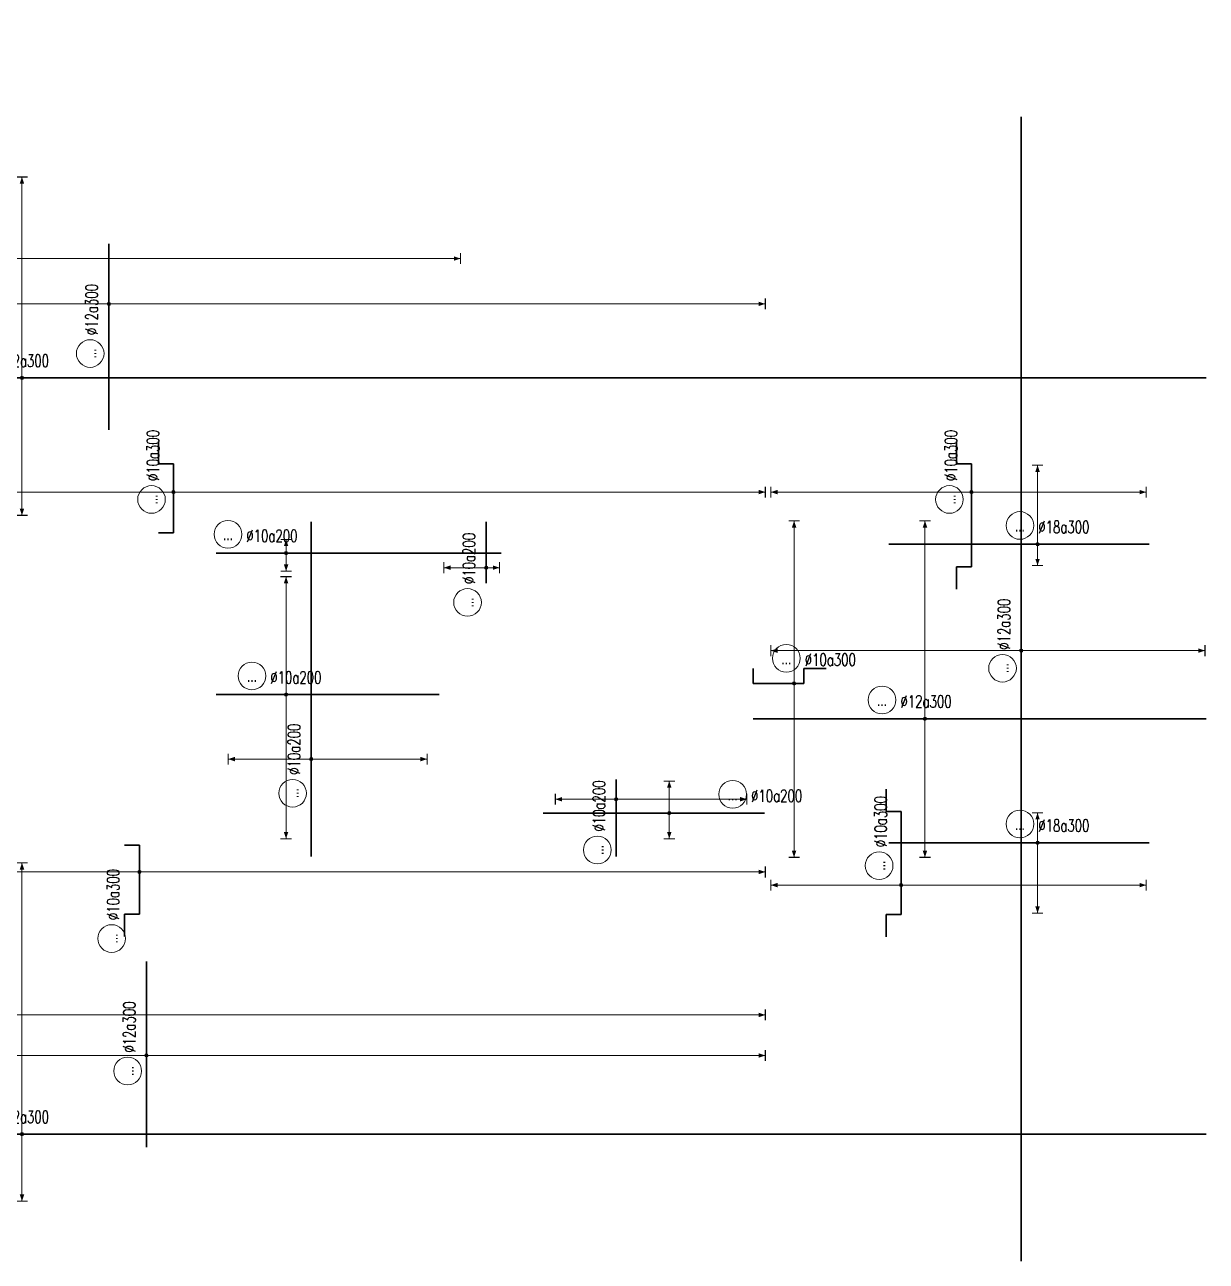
# Model space of a CAD drawing. Header units: millimetres. Extents: x 127300 to 589785, y -24728 to 44820.
# Drawn here: x 160348 to 192140, y 8310 to 41571 of the extents above; entities that cross this region are included whole.
import ezdxf
from ezdxf.enums import TextEntityAlignment as Align

# ---------------------------------------------------------------- set-up
doc = ezdxf.new("R2010")
doc.units = ezdxf.units.MM
doc.layers.get('0').update_dxf_attribs({"lineweight": 20})
for name, color, linetype, lineweight in [('NDC_S_DIM', 1, 'Continuous', 15), ('NDC_S_REBAR', 4, 'Continuous', 35), ('NDC_S_VN TEXT', 7, 'Continuous', 20)]:
    doc.layers.add(name, color=color, linetype=linetype, lineweight=lineweight)
doc.styles.add('ARIAL', font='arial.ttf', dxfattribs={"width": 0.7})
doc.styles.add('NDC_ROMANS', font='romans.shx', dxfattribs={"width": 0.7})

# ---------------------------------------------------------------- blocks, each defined once
blk = doc.blocks.new('*U23')
h = blk.add_hatch(color=6)
edge = h.paths.add_edge_path()
edge.add_arc((0.5, 0), 0.3, 0, 360)
at = {"layer": 'NDC_S_DIM', "color": 6}
for q in [(0.5, 21.16), (0.5, -25.84)]:
    blk.add_line((0.5, 0), q, dxfattribs=at)
for points in [[(-0.5, 21.16, 0.2, 0.2, 0), (1.5, 21.16, 0, 0, 0)], [(-0.5, -25.84, 0.2, 0.2, 0), (1.5, -25.84, 0, 0, 0)]]:
    blk.add_lwpolyline(points, format="xyseb", dxfattribs=at)
at = {"layer": 'NDC_S_DIM'}
blk.add_circle((-5.62, 3.36), 2.48, dxfattribs=at)
at = {"layer": 'NDC_S_DIM', "color": 6}
blk.add_circle((0.5, 0), 0.3, dxfattribs=at)
for points in [[(0.1, 19.96), (0.5, 21.16), (0.9, 19.96)], [(0.1, -24.64), (0.5, -25.84), (0.9, -24.64)]]:
    blk.add_solid(points, dxfattribs=at)
at = {"layer": 'NDC_S_REBAR'}
for p, q in [((0, 0), (-12.04, 0)), ((-12.04, 0), (-12.04, 0)), ((0, 0), (27.96, 0)), ((27.96, 0), (27.96, 0)), ((27.96, 0), (27.96, 0)), ((-12.04, 0), (-12.04, 0))]:
    blk.add_line(p, q, dxfattribs=at)
at = {"layer": 'NDC_S_VN TEXT', "style": 'ARIAL', "width": 0.7}
blk.add_attdef('KHT', text='', height=2.2, dxfattribs=at).set_placement((-5.62, 3.36), align=Align.MIDDLE_CENTER)
at = {"layer": 'NDC_S_VN TEXT', "color": 3, "style": 'NDC_ROMANS', "width": 0.7}
blk.add_attdef('DKT', (-2.32, 1.98), '', height=2.2, dxfattribs=at)
blk = doc.blocks.new('*U21')
h = blk.add_hatch(color=6)
edge = h.paths.add_edge_path()
edge.add_arc((4.81, 0), 0.3, 0, 360)
at = {"layer": 'NDC_S_DIM', "color": 6}
for q in [(4.81, 2.43), (4.81, -3.24)]:
    blk.add_line((4.81, 0), q, dxfattribs=at)
for points in [[(3.81, 2.43, 0.2, 0.2, 0), (5.81, 2.43, 0, 0, 0)], [(3.81, -3.24, 0.2, 0.2, 0), (5.81, -3.24, 0, 0, 0)]]:
    blk.add_lwpolyline(points, format="xyseb", dxfattribs=at)
at = {"layer": 'NDC_S_DIM'}
blk.add_circle((-5.62, 3.36), 2.48, dxfattribs=at)
at = {"layer": 'NDC_S_DIM', "color": 6}
blk.add_circle((4.81, 0), 0.3, dxfattribs=at)
for points in [[(4.41, 1.23), (4.81, 2.43), (5.21, 1.23)], [(4.41, -2.04), (4.81, -3.24), (5.21, -2.04)]]:
    blk.add_solid(points, dxfattribs=at)
at = {"layer": 'NDC_S_REBAR'}
for p, q in [((0, 0), (-7.73, 0)), ((-7.73, 0), (-7.73, 0)), ((0, 0), (43.4, 0)), ((43.4, 0), (43.4, 0)), ((43.4, 0), (43.4, 0)), ((-7.73, 0), (-7.73, 0))]:
    blk.add_line(p, q, dxfattribs=at)
at = {"layer": 'NDC_S_VN TEXT', "style": 'ARIAL', "width": 0.7}
blk.add_attdef('KHT', text='', height=2.2, dxfattribs=at).set_placement((-5.62, 3.36), align=Align.MIDDLE_CENTER)
at = {"layer": 'NDC_S_VN TEXT', "color": 3, "style": 'NDC_ROMANS', "width": 0.7}
blk.add_attdef('DKT', (-2.32, 1.98), '', height=2.2, dxfattribs=at)
blk = doc.blocks.new('*U14')
h = blk.add_hatch(color=6)
edge = h.paths.add_edge_path()
edge.add_arc((0.5, 0), 0.3, 0, 360)
at = {"layer": 'NDC_S_DIM', "color": 6}
for q in [(0.5, 14.9), (0.5, -20.77)]:
    blk.add_line((0.5, 0), q, dxfattribs=at)
for points in [[(-0.5, 14.9, 0.2, 0.2, 0), (1.5, 14.9, 0, 0, 0)], [(-0.5, -20.77, 0.2, 0.2, 0), (1.5, -20.77, 0, 0, 0)]]:
    blk.add_lwpolyline(points, format="xyseb", dxfattribs=at)
at = {"layer": 'NDC_S_DIM'}
blk.add_circle((-5.62, 3.36), 2.48, dxfattribs=at)
at = {"layer": 'NDC_S_DIM', "color": 6}
blk.add_circle((0.5, 0), 0.3, dxfattribs=at)
for points in [[(0.1, 13.7), (0.5, 14.9), (0.9, 13.7)], [(0.1, -19.57), (0.5, -20.77), (0.9, -19.57)]]:
    blk.add_solid(points, dxfattribs=at)
at = {"layer": 'NDC_S_REBAR'}
for p, q in [((0, 0), (-16.95, 0)), ((-16.95, 0), (-16.95, 0)), ((0, 0), (43.05, 0)), ((43.05, 0), (43.05, 0)), ((43.05, 0), (43.05, 0)), ((-16.95, 0), (-16.95, 0))]:
    blk.add_line(p, q, dxfattribs=at)
at = {"layer": 'NDC_S_VN TEXT', "style": 'ARIAL', "width": 0.7}
blk.add_attdef('KHT', text='', height=2.2, dxfattribs=at).set_placement((-5.62, 3.36), align=Align.MIDDLE_CENTER)
at = {"layer": 'NDC_S_VN TEXT', "color": 3, "style": 'NDC_ROMANS', "width": 0.7}
blk.add_attdef('DKT', (-2.32, 1.98), '', height=2.2, dxfattribs=at)
blk = doc.blocks.new('*U15')
h = blk.add_hatch(color=6)
edge = h.paths.add_edge_path()
edge.add_arc((0.61, 0), 0.3, 0, 360)
at = {"layer": 'NDC_S_DIM', "color": 6}
for q in [(0.61, 7.61), (0.61, -2.39)]:
    blk.add_line((0.61, 0), q, dxfattribs=at)
for points in [[(-0.39, 7.61, 0.2, 0.2, 0), (1.61, 7.61, 0, 0, 0)], [(-0.39, -2.39, 0.2, 0.2, 0), (1.61, -2.39, 0, 0, 0)]]:
    blk.add_lwpolyline(points, format="xyseb", dxfattribs=at)
at = {"layer": 'NDC_S_DIM'}
blk.add_circle((-5.62, 3.36), 2.48, dxfattribs=at)
at = {"layer": 'NDC_S_DIM', "color": 6}
blk.add_circle((0.61, 0), 0.3, dxfattribs=at)
for points in [[(0.21, 6.41), (0.61, 7.61), (1.01, 6.41)], [(0.21, -1.19), (0.61, -2.39), (1.01, -1.19)]]:
    blk.add_solid(points, dxfattribs=at)
at = {"layer": 'NDC_S_REBAR'}
for p, q in [((0, 0), (-2.17, 0)), ((-2.17, 0), (-2.17, 0)), ((0, 0), (8.83, 0)), ((8.83, 0), (8.83, 0)), ((8.83, 0), (8.83, 0)), ((-2.17, 0), (-2.17, 0))]:
    blk.add_line(p, q, dxfattribs=at)
at = {"layer": 'NDC_S_VN TEXT', "style": 'ARIAL', "width": 0.7}
blk.add_attdef('KHT', text='', height=2.2, dxfattribs=at).set_placement((-5.62, 3.36), align=Align.MIDDLE_CENTER)
at = {"layer": 'NDC_S_VN TEXT', "color": 3, "style": 'NDC_ROMANS', "width": 0.7}
blk.add_attdef('DKT', (-2.32, 1.98), '', height=2.2, dxfattribs=at)
blk = doc.blocks.new('*U16')
h = blk.add_hatch(color=6)
edge = h.paths.add_edge_path()
edge.add_arc((3.48, 0), 0.3, 0, 360)
at = {"layer": 'NDC_S_DIM', "color": 6}
for q in [(3.48, 10.9), (3.48, -23.43)]:
    blk.add_line((3.48, 0), q, dxfattribs=at)
for points in [[(2.48, 10.9, 0.2, 0.2, 0), (4.48, 10.9, 0, 0, 0)], [(2.48, -23.43, 0.2, 0.2, 0), (4.48, -23.43, 0, 0, 0)]]:
    blk.add_lwpolyline(points, format="xyseb", dxfattribs=at)
at = {"layer": 'NDC_S_DIM'}
blk.add_circle((-5.62, 3.36), 2.48, dxfattribs=at)
at = {"layer": 'NDC_S_DIM', "color": 6}
blk.add_circle((3.48, 0), 0.3, dxfattribs=at)
for points in [[(3.08, 9.7), (3.48, 10.9), (3.88, 9.7)], [(3.08, -22.23), (3.48, -23.43), (3.88, -22.23)]]:
    blk.add_solid(points, dxfattribs=at)
at = {"layer": 'NDC_S_REBAR'}
for p, q in [((0, 0), (-6.77, 0)), ((-6.77, 0), (-6.77, 0)), ((0, 0), (7.03, 0)), ((7.03, 0), (7.03, 0)), ((7.03, 0), (7.03, 0)), ((-6.77, 0), (-6.77, 0))]:
    blk.add_line(p, q, dxfattribs=at)
at = {"layer": 'NDC_S_VN TEXT', "style": 'ARIAL', "width": 0.7}
blk.add_attdef('KHT', text='', height=2.2, dxfattribs=at).set_placement((-5.62, 3.36), align=Align.MIDDLE_CENTER)
at = {"layer": 'NDC_S_VN TEXT', "color": 3, "style": 'NDC_ROMANS', "width": 0.7}
blk.add_attdef('DKT', (-2.32, 1.98), '', height=2.2, dxfattribs=at)
blk = doc.blocks.new('*U17')
h = blk.add_hatch(color=6)
edge = h.paths.add_edge_path()
edge.add_arc((4.81, 0), 0.3, 0, 360)
at = {"layer": 'NDC_S_DIM', "color": 6}
for q in [(4.81, 5.72), (4.81, -4.61)]:
    blk.add_line((4.81, 0), q, dxfattribs=at)
for points in [[(3.81, 5.72, 0.2, 0.2, 0), (5.81, 5.72, 0, 0, 0)], [(3.81, -4.61, 0.2, 0.2, 0), (5.81, -4.61, 0, 0, 0)]]:
    blk.add_lwpolyline(points, format="xyseb", dxfattribs=at)
at = {"layer": 'NDC_S_DIM'}
blk.add_circle((16.18, 3.36), 2.48, dxfattribs=at)
at = {"layer": 'NDC_S_DIM', "color": 6}
blk.add_circle((4.81, 0), 0.3, dxfattribs=at)
for points in [[(4.41, 4.52), (4.81, 5.72), (5.21, 4.52)], [(4.41, -3.41), (4.81, -4.61), (5.21, -3.41)]]:
    blk.add_solid(points, dxfattribs=at)
at = {"layer": 'NDC_S_REBAR'}
for p, q in [((0, 0), (-17.8, 0)), ((-17.8, 0), (-17.8, 0)), ((0, 0), (21.87, 0)), ((21.87, 0), (21.87, 0)), ((21.87, 0), (21.87, 0)), ((-17.8, 0), (-17.8, 0))]:
    blk.add_line(p, q, dxfattribs=at)
at = {"layer": 'NDC_S_VN TEXT', "style": 'ARIAL', "width": 0.7}
blk.add_attdef('KHT', text='', height=2.2, dxfattribs=at).set_placement((16.18, 3.36), align=Align.MIDDLE_CENTER)
at = {"layer": 'NDC_S_VN TEXT', "color": 3, "style": 'NDC_ROMANS', "width": 0.7}
blk.add_attdef('DKT', (19.48, 1.98), '', height=2.2, dxfattribs=at)
blk = doc.blocks.new('*U88')
h = blk.add_hatch(color=6)
edge = h.paths.add_edge_path()
edge.add_arc((-75.12, 0), 0.3, 0, 360)
at = {"layer": 'NDC_S_DIM', "color": 6}
for q in [(-75.12, 48.62), (-75.12, -12.04)]:
    blk.add_line((-75.12, 0), q, dxfattribs=at)
for points in [[(-76.12, 48.62, 0.2, 0.2, 0), (-74.12, 48.62, 0, 0, 0)], [(-76.12, -12.04, 0.2, 0.2, 0), (-74.12, -12.04, 0, 0, 0)]]:
    blk.add_lwpolyline(points, format="xyseb", dxfattribs=at)
at = {"layer": 'NDC_S_DIM'}
blk.add_circle((-82.75, 3.36), 2.48, dxfattribs=at)
at = {"layer": 'NDC_S_DIM', "color": 6}
blk.add_circle((-75.12, 0), 0.3, dxfattribs=at)
for points in [[(-75.52, 47.42), (-75.12, 48.62), (-74.72, 47.42)], [(-75.52, -10.84), (-75.12, -12.04), (-74.72, -10.84)]]:
    blk.add_solid(points, dxfattribs=at)
at = {"layer": 'NDC_S_REBAR'}
for p, q in [((0, 0), (-294.29, 0)), ((-294.29, 0), (-294.29, 0)), ((0, 0), (137.31, 0)), ((137.31, 0), (137.31, 0)), ((137.31, 0), (137.31, 0)), ((-294.29, 0), (-294.29, 0))]:
    blk.add_line(p, q, dxfattribs=at)
at = {"layer": 'NDC_S_VN TEXT', "style": 'ARIAL', "width": 0.7}
blk.add_attdef('KHT', text='', height=2.2, dxfattribs=at).set_placement((-82.75, 3.36), align=Align.MIDDLE_CENTER)
at = {"layer": 'NDC_S_VN TEXT', "color": 3, "style": 'NDC_ROMANS', "width": 0.7}
blk.add_attdef('DKT', (-79.45, 1.98), '', height=2.2, dxfattribs=at)
blk = doc.blocks.new('*U91')
h = blk.add_hatch(color=6)
edge = h.paths.add_edge_path()
edge.add_arc((2.08, 0), 0.3, 0, 360)
at = {"layer": 'NDC_S_DIM', "color": 6}
for q in [(2.08, 35.47), (2.08, -24.86)]:
    blk.add_line((2.08, 0), q, dxfattribs=at)
for points in [[(1.08, 35.47, 0.2, 0.2, 0), (3.08, 35.47, 0, 0, 0)], [(1.08, -24.86, 0.2, 0.2, 0), (3.08, -24.86, 0, 0, 0)]]:
    blk.add_lwpolyline(points, format="xyseb", dxfattribs=at)
at = {"layer": 'NDC_S_DIM'}
blk.add_circle((-5.62, 3.36), 2.48, dxfattribs=at)
at = {"layer": 'NDC_S_DIM', "color": 6}
blk.add_circle((2.08, 0), 0.3, dxfattribs=at)
for points in [[(1.68, 34.27), (2.08, 35.47), (2.48, 34.27)], [(1.68, -23.66), (2.08, -24.86), (2.48, -23.66)]]:
    blk.add_solid(points, dxfattribs=at)
at = {"layer": 'NDC_S_REBAR'}
for p, q in [((0, 0), (-28.73, 0)), ((-28.73, 0), (-28.73, 0)), ((0, 0), (52.54, 0)), ((52.54, 0), (52.54, 0)), ((52.54, 0), (52.54, 0)), ((-28.73, 0), (-28.73, 0))]:
    blk.add_line(p, q, dxfattribs=at)
at = {"layer": 'NDC_S_VN TEXT', "style": 'ARIAL', "width": 0.7}
blk.add_attdef('KHT', text='', height=2.2, dxfattribs=at).set_placement((-5.62, 3.36), align=Align.MIDDLE_CENTER)
at = {"layer": 'NDC_S_VN TEXT', "color": 3, "style": 'NDC_ROMANS', "width": 0.7}
blk.add_attdef('DKT', (-2.32, 1.98), '', height=2.2, dxfattribs=at)
blk = doc.blocks.new('*U89')
h = blk.add_hatch(color=6)
edge = h.paths.add_edge_path()
edge.add_arc((4.81, 0), 0.3, 0, 360)
at = {"layer": 'NDC_S_DIM', "color": 6}
for q in [(4.81, 100.13), (4.81, -154.87)]:
    blk.add_line((4.81, 0), q, dxfattribs=at)
for points in [[(3.81, 100.13, 0.2, 0.2, 0), (5.81, 100.13, 0, 0, 0)], [(3.81, -154.87, 0.2, 0.2, 0), (5.81, -154.87, 0, 0, 0)]]:
    blk.add_lwpolyline(points, format="xyseb", dxfattribs=at)
at = {"layer": 'NDC_S_DIM'}
blk.add_circle((-5.62, 3.36), 2.48, dxfattribs=at)
at = {"layer": 'NDC_S_DIM', "color": 6}
blk.add_circle((4.81, 0), 0.3, dxfattribs=at)
for points in [[(4.41, 98.93), (4.81, 100.13), (5.21, 98.93)], [(4.41, -153.67), (4.81, -154.87), (5.21, -153.67)]]:
    blk.add_solid(points, dxfattribs=at)
at = {"layer": 'NDC_S_REBAR'}
for p, q in [((0, 0), (-39.36, 0)), ((-39.36, 0), (-39.36, 0)), ((0, 0), (35.24, 0)), ((35.24, 0), (35.24, 0)), ((35.24, 0), (35.24, 0)), ((-39.36, 0), (-39.36, 0))]:
    blk.add_line(p, q, dxfattribs=at)
at = {"layer": 'NDC_S_VN TEXT', "style": 'ARIAL', "width": 0.7}
blk.add_attdef('KHT', text='', height=2.2, dxfattribs=at).set_placement((-5.62, 3.36), align=Align.MIDDLE_CENTER)
at = {"layer": 'NDC_S_VN TEXT', "color": 3, "style": 'NDC_ROMANS', "width": 0.7}
blk.add_attdef('DKT', (-2.32, 1.98), '', height=2.2, dxfattribs=at)
blk = doc.blocks.new('*U92')
h = blk.add_hatch(color=6)
edge = h.paths.add_edge_path()
edge.add_arc((4.81, 0), 0.3, 0, 360)
at = {"layer": 'NDC_S_DIM', "color": 6}
for q in [(4.81, 100.13), (4.81, -100.21)]:
    blk.add_line((4.81, 0), q, dxfattribs=at)
for points in [[(3.81, 100.13, 0.2, 0.2, 0), (5.81, 100.13, 0, 0, 0)], [(3.81, -100.21, 0.2, 0.2, 0), (5.81, -100.21, 0, 0, 0)]]:
    blk.add_lwpolyline(points, format="xyseb", dxfattribs=at)
at = {"layer": 'NDC_S_DIM'}
blk.add_circle((-5.62, 3.36), 2.48, dxfattribs=at)
at = {"layer": 'NDC_S_DIM', "color": 6}
blk.add_circle((4.81, 0), 0.3, dxfattribs=at)
for points in [[(4.41, 98.93), (4.81, 100.13), (5.21, 98.93)], [(4.41, -99.01), (4.81, -100.21), (5.21, -99.01)]]:
    blk.add_solid(points, dxfattribs=at)
at = {"layer": 'NDC_S_REBAR'}
for p, q in [((0, 0), (-44.4, 0)), ((-44.4, 0), (-44.4, 0)), ((0, 0), (46.74, 0)), ((46.74, 0), (46.74, 0)), ((46.74, 0), (46.74, 0)), ((-44.4, 0), (-44.4, 0))]:
    blk.add_line(p, q, dxfattribs=at)
at = {"layer": 'NDC_S_VN TEXT', "style": 'ARIAL', "width": 0.7}
blk.add_attdef('KHT', text='', height=2.2, dxfattribs=at).set_placement((-5.62, 3.36), align=Align.MIDDLE_CENTER)
at = {"layer": 'NDC_S_VN TEXT', "color": 3, "style": 'NDC_ROMANS', "width": 0.7}
blk.add_attdef('DKT', (-2.32, 1.98), '', height=2.2, dxfattribs=at)
blk = doc.blocks.new('*U90')
h = blk.add_hatch(color=6)
edge = h.paths.add_edge_path()
edge.add_arc((-2.83, 0), 0.3, 0, 360)
at = {"layer": 'NDC_S_DIM', "color": 6}
for q in [(-2.83, 44.91), (-2.83, -32.95)]:
    blk.add_line((-2.83, 0), q, dxfattribs=at)
for points in [[(-3.83, 44.91, 0.2, 0.2, 0), (-1.83, 44.91, 0, 0, 0)], [(-3.83, -32.95, 0.2, 0.2, 0), (-1.83, -32.95, 0, 0, 0)]]:
    blk.add_lwpolyline(points, format="xyseb", dxfattribs=at)
at = {"layer": 'NDC_S_DIM'}
blk.add_circle((-5.98, 3.36), 2.48, dxfattribs=at)
at = {"layer": 'NDC_S_DIM', "color": 6}
blk.add_circle((-2.83, 0), 0.3, dxfattribs=at)
for points in [[(-3.23, 43.71), (-2.83, 44.91), (-2.43, 43.71)], [(-3.23, -31.75), (-2.83, -32.95), (-2.43, -31.75)]]:
    blk.add_solid(points, dxfattribs=at)
at = {"layer": 'NDC_S_REBAR'}
for p, q in [((0, 0), (-112.33, 0)), ((-112.33, 0), (-112.33, 0)), ((0, 0), (92.87, 0)), ((92.87, 0), (92.87, 0)), ((92.87, 0), (92.87, 0)), ((-112.33, 0), (-112.33, 0))]:
    blk.add_line(p, q, dxfattribs=at)
at = {"layer": 'NDC_S_VN TEXT', "style": 'ARIAL', "width": 0.7}
blk.add_attdef('KHT', text='', height=2.2, dxfattribs=at).set_placement((-5.98, 3.36), align=Align.MIDDLE_CENTER)
at = {"layer": 'NDC_S_VN TEXT', "color": 3, "style": 'NDC_ROMANS', "width": 0.7}
blk.add_attdef('DKT', (-2.68, 1.98), '', height=2.2, dxfattribs=at)
blk = doc.blocks.new('*U84')
h = blk.add_hatch(color=6)
edge = h.paths.add_edge_path()
edge.add_arc((-75.12, 0), 0.3, 0, 360)
at = {"layer": 'NDC_S_DIM', "color": 6}
for q in [(-75.12, 36.04), (-75.12, -24.63)]:
    blk.add_line((-75.12, 0), q, dxfattribs=at)
for points in [[(-76.12, 36.04, 0.2, 0.2, 0), (-74.12, 36.04, 0, 0, 0)], [(-76.12, -24.63, 0.2, 0.2, 0), (-74.12, -24.63, 0, 0, 0)]]:
    blk.add_lwpolyline(points, format="xyseb", dxfattribs=at)
at = {"layer": 'NDC_S_DIM'}
blk.add_circle((-82.75, 3.36), 2.48, dxfattribs=at)
at = {"layer": 'NDC_S_DIM', "color": 6}
blk.add_circle((-75.12, 0), 0.3, dxfattribs=at)
for points in [[(-75.52, 34.84), (-75.12, 36.04), (-74.72, 34.84)], [(-75.52, -23.43), (-75.12, -24.63), (-74.72, -23.43)]]:
    blk.add_solid(points, dxfattribs=at)
at = {"layer": 'NDC_S_REBAR'}
for p, q in [((0, 0), (-294.29, 0)), ((-294.29, 0), (-294.29, 0)), ((0, 0), (137.31, 0)), ((137.31, 0), (137.31, 0)), ((137.31, 0), (137.31, 0)), ((-294.29, 0), (-294.29, 0))]:
    blk.add_line(p, q, dxfattribs=at)
at = {"layer": 'NDC_S_VN TEXT', "style": 'ARIAL', "width": 0.7}
blk.add_attdef('KHT', text='', height=2.2, dxfattribs=at).set_placement((-82.75, 3.36), align=Align.MIDDLE_CENTER)
at = {"layer": 'NDC_S_VN TEXT', "color": 3, "style": 'NDC_ROMANS', "width": 0.7}
blk.add_attdef('DKT', (-79.45, 1.98), '', height=2.2, dxfattribs=at)
blk = doc.blocks.new('*U94')
h = blk.add_hatch(color=6)
edge = h.paths.add_edge_path()
edge.add_arc((-3.32, 0), 0.3, 0, 360)
at = {"layer": 'NDC_S_DIM', "color": 6}
for q in [(-3.32, 137.26), (-3.32, -117.74)]:
    blk.add_line((-3.32, 0), q, dxfattribs=at)
for points in [[(-4.32, 137.26, 0.2, 0.2, 0), (-2.32, 137.26, 0, 0, 0)], [(-4.32, -117.74, 0.2, 0.2, 0), (-2.32, -117.74, 0, 0, 0)]]:
    blk.add_lwpolyline(points, format="xyseb", dxfattribs=at)
at = {"layer": 'NDC_S_DIM'}
blk.add_circle((-12.22, 3.36), 2.48, dxfattribs=at)
at = {"layer": 'NDC_S_DIM', "color": 6}
blk.add_circle((-3.32, 0), 0.3, dxfattribs=at)
for points in [[(-3.72, 136.06), (-3.32, 137.26), (-2.92, 136.06)], [(-3.72, -116.54), (-3.32, -117.74), (-2.92, -116.54)]]:
    blk.add_solid(points, dxfattribs=at)
at = {"layer": 'NDC_S_REBAR'}
for p, q in [((0, 0), (-25.89, 0)), ((-25.89, 0), (-25.89, 0)), ((0, 0), (7.45, 0)), ((7.45, 0), (7.45, 0)), ((7.45, 0), (7.45, 0)), ((-25.89, 0), (-25.89, 0))]:
    blk.add_line(p, q, dxfattribs=at)
at = {"layer": 'NDC_S_VN TEXT', "style": 'ARIAL', "width": 0.7}
blk.add_attdef('KHT', text='', height=2.2, dxfattribs=at).set_placement((-12.22, 3.36), align=Align.MIDDLE_CENTER)
at = {"layer": 'NDC_S_VN TEXT', "color": 3, "style": 'NDC_ROMANS', "width": 0.7}
blk.add_attdef('DKT', (-8.92, 1.98), '', height=2.2, dxfattribs=at)
blk = doc.blocks.new('*U95')
h = blk.add_hatch(color=6)
edge = h.paths.add_edge_path()
edge.add_arc((-9.43, 0), 0.3, 0, 360)
at = {"layer": 'NDC_S_DIM', "color": 6}
for q in [(-9.43, 143.98), (-9.43, -111.02)]:
    blk.add_line((-9.43, 0), q, dxfattribs=at)
for points in [[(-10.43, 143.98, 0.2, 0.2, 0), (-8.43, 143.98, 0, 0, 0)], [(-10.43, -111.02, 0.2, 0.2, 0), (-8.43, -111.02, 0, 0, 0)]]:
    blk.add_lwpolyline(points, format="xyseb", dxfattribs=at)
at = {"layer": 'NDC_S_DIM'}
blk.add_circle((-12.22, 3.36), 2.48, dxfattribs=at)
at = {"layer": 'NDC_S_DIM', "color": 6}
blk.add_circle((-9.43, 0), 0.3, dxfattribs=at)
for points in [[(-9.83, 142.78), (-9.43, 143.98), (-9.03, 142.78)], [(-9.83, -109.82), (-9.43, -111.02), (-9.03, -109.82)]]:
    blk.add_solid(points, dxfattribs=at)
at = {"layer": 'NDC_S_REBAR'}
for p, q in [((0, 0), (-25.89, 0)), ((-25.89, 0), (-25.89, 0)), ((0, 0), (7.45, 0)), ((7.45, 0), (7.45, 0)), ((7.45, 0), (7.45, 0)), ((-25.89, 0), (-25.89, 0))]:
    blk.add_line(p, q, dxfattribs=at)
at = {"layer": 'NDC_S_VN TEXT', "style": 'ARIAL', "width": 0.7}
blk.add_attdef('KHT', text='', height=2.2, dxfattribs=at).set_placement((-12.22, 3.36), align=Align.MIDDLE_CENTER)
at = {"layer": 'NDC_S_VN TEXT', "color": 3, "style": 'NDC_ROMANS', "width": 0.7}
blk.add_attdef('DKT', (-8.92, 1.98), '', height=2.2, dxfattribs=at)
blk = doc.blocks.new('*U96')
h = blk.add_hatch(color=6)
edge = h.paths.add_edge_path()
edge.add_arc((3.26, 0), 0.3, 0, 360)
at = {"layer": 'NDC_S_DIM', "color": 6}
for q in [(3.26, 142.72), (3.26, -112.28)]:
    blk.add_line((3.26, 0), q, dxfattribs=at)
for points in [[(2.26, 142.72, 0.2, 0.2, 0), (4.26, 142.72, 0, 0, 0)], [(2.26, -112.28, 0.2, 0.2, 0), (4.26, -112.28, 0, 0, 0)]]:
    blk.add_lwpolyline(points, format="xyseb", dxfattribs=at)
at = {"layer": 'NDC_S_DIM'}
blk.add_circle((-8.68, 4.97), 2.48, dxfattribs=at)
at = {"layer": 'NDC_S_DIM', "color": 6}
blk.add_circle((3.26, 0), 0.3, dxfattribs=at)
for points in [[(2.86, 141.52), (3.26, 142.72), (3.66, 141.52)], [(2.86, -111.08), (3.26, -112.28), (3.66, -111.08)]]:
    blk.add_solid(points, dxfattribs=at)
at = {"layer": 'NDC_S_REBAR'}
for p, q in [((-4.29, 2.67), (-8.29, 2.67)), ((-4.29, 0), (-4.29, 2.67)), ((8.05, 0), (8.05, 2.67)), ((8.05, 2.67), (8.05, 2.67)), ((0, 0), (-4.29, 0)), ((0, 0), (8.05, 0))]:
    blk.add_line(p, q, dxfattribs=at)
at = {"layer": 'NDC_S_VN TEXT', "style": 'ARIAL', "width": 0.7}
blk.add_attdef('KHT', text='', height=2.2, dxfattribs=at).set_placement((-8.68, 4.97), align=Align.MIDDLE_CENTER)
at = {"layer": 'NDC_S_VN TEXT', "color": 3, "style": 'NDC_ROMANS', "width": 0.7}
blk.add_attdef('DKT', (-5.38, 3.6), '', height=2.2, dxfattribs=at)
blk = doc.blocks.new('*U107')
h = blk.add_hatch(color=6)
edge = h.paths.add_edge_path()
edge.add_arc((4.81, 0), 0.3, 0, 360)
at = {"layer": 'NDC_S_DIM', "color": 6}
for q in [(4.81, 148.83), (4.81, -106.17)]:
    blk.add_line((4.81, 0), q, dxfattribs=at)
for points in [[(3.81, 148.83, 0.2, 0.2, 0), (5.81, 148.83, 0, 0, 0)], [(3.81, -106.17, 0.2, 0.2, 0), (5.81, -106.17, 0, 0, 0)]]:
    blk.add_lwpolyline(points, format="xyseb", dxfattribs=at)
at = {"layer": 'NDC_S_DIM'}
blk.add_circle((3.49, 3.93), 2.48, dxfattribs=at)
at = {"layer": 'NDC_S_DIM', "color": 6}
blk.add_circle((4.81, 0), 0.3, dxfattribs=at)
for points in [[(4.41, 147.63), (4.81, 148.83), (5.21, 147.63)], [(4.41, -104.97), (4.81, -106.17), (5.21, -104.97)]]:
    blk.add_solid(points, dxfattribs=at)
at = {"layer": 'NDC_S_REBAR'}
for p, q in [((-2.52, 0), (-2.52, 2.67)), ((-2.52, 2.67), (-2.52, 2.67)), ((9.88, 0), (9.88, 2.67)), ((9.88, 2.67), (13.88, 2.67)), ((0, 0), (-2.52, 0)), ((0, 0), (9.88, 0))]:
    blk.add_line(p, q, dxfattribs=at)
at = {"layer": 'NDC_S_VN TEXT', "style": 'ARIAL', "width": 0.7}
blk.add_attdef('KHT', text='', height=2.2, dxfattribs=at).set_placement((3.49, 3.93), align=Align.MIDDLE_CENTER)
at = {"layer": 'NDC_S_VN TEXT', "color": 3, "style": 'NDC_ROMANS', "width": 0.7}
blk.add_attdef('DKT', (6.79, 2.56), '', height=2.2, dxfattribs=at)
blk = doc.blocks.new('*U103')
h = blk.add_hatch(color=6)
edge = h.paths.add_edge_path()
edge.add_arc((4.81, 0), 0.3, 0, 360)
at = {"layer": 'NDC_S_DIM', "color": 6}
for q in [(4.81, 29.15), (4.81, -31.18)]:
    blk.add_line((4.81, 0), q, dxfattribs=at)
for points in [[(3.81, 29.15, 0.2, 0.2, 0), (5.81, 29.15, 0, 0, 0)], [(3.81, -31.18, 0.2, 0.2, 0), (5.81, -31.18, 0, 0, 0)]]:
    blk.add_lwpolyline(points, format="xyseb", dxfattribs=at)
at = {"layer": 'NDC_S_DIM'}
blk.add_circle((3.42, 4.51), 2.48, dxfattribs=at)
at = {"layer": 'NDC_S_DIM', "color": 6}
blk.add_circle((4.81, 0), 0.3, dxfattribs=at)
for points in [[(4.41, 27.95), (4.81, 29.15), (5.21, 27.95)], [(4.41, -29.98), (4.81, -31.18), (5.21, -29.98)]]:
    blk.add_solid(points, dxfattribs=at)
at = {"layer": 'NDC_S_REBAR'}
for p, q in [((-2.52, 0), (-2.52, 2.67)), ((-2.52, 2.67), (-2.52, 2.67)), ((6.55, 0), (6.55, 2.67)), ((6.55, 2.67), (10.55, 2.67)), ((0, 0), (-2.52, 0)), ((0, 0), (6.55, 0))]:
    blk.add_line(p, q, dxfattribs=at)
at = {"layer": 'NDC_S_VN TEXT', "style": 'ARIAL', "width": 0.7}
blk.add_attdef('KHT', text='', height=2.2, dxfattribs=at).set_placement((3.42, 4.51), align=Align.MIDDLE_CENTER)
at = {"layer": 'NDC_S_VN TEXT', "color": 3, "style": 'NDC_ROMANS', "width": 0.7}
blk.add_attdef('DKT', (6.72, 3.14), '', height=2.2, dxfattribs=at)
blk = doc.blocks.new('*U101')
h = blk.add_hatch(color=6)
edge = h.paths.add_edge_path()
edge.add_arc((4.81, 0), 0.3, 0, 360)
at = {"layer": 'NDC_S_DIM', "color": 6}
for q in [(4.81, 35.96), (4.81, -31.37)]:
    blk.add_line((4.81, 0), q, dxfattribs=at)
for points in [[(3.81, 35.96, 0.2, 0.2, 0), (5.81, 35.96, 0, 0, 0)], [(3.81, -31.37, 0.2, 0.2, 0), (5.81, -31.37, 0, 0, 0)]]:
    blk.add_lwpolyline(points, format="xyseb", dxfattribs=at)
at = {"layer": 'NDC_S_DIM'}
blk.add_circle((3.49, 3.93), 2.48, dxfattribs=at)
at = {"layer": 'NDC_S_DIM', "color": 6}
blk.add_circle((4.81, 0), 0.3, dxfattribs=at)
for points in [[(4.41, 34.76), (4.81, 35.96), (5.21, 34.76)], [(4.41, -30.17), (4.81, -31.37), (5.21, -30.17)]]:
    blk.add_solid(points, dxfattribs=at)
at = {"layer": 'NDC_S_REBAR'}
for p, q in [((-8.59, 2.67), (-12.59, 2.67)), ((-8.59, 0), (-8.59, 2.67)), ((9.88, 0), (9.88, 2.67)), ((9.88, 2.67), (13.88, 2.67)), ((0, 0), (-8.59, 0)), ((0, 0), (9.88, 0))]:
    blk.add_line(p, q, dxfattribs=at)
at = {"layer": 'NDC_S_VN TEXT', "style": 'ARIAL', "width": 0.7}
blk.add_attdef('KHT', text='', height=2.2, dxfattribs=at).set_placement((3.49, 3.93), align=Align.MIDDLE_CENTER)
at = {"layer": 'NDC_S_VN TEXT', "color": 3, "style": 'NDC_ROMANS', "width": 0.7}
blk.add_attdef('DKT', (6.79, 2.56), '', height=2.2, dxfattribs=at)
blk = doc.blocks.new('*U102')
h = blk.add_hatch(color=6)
edge = h.paths.add_edge_path()
edge.add_arc((0, 0), 0.3, 0, 360)
at = {"layer": 'NDC_S_DIM', "color": 6}
for q in [(0, 23.34), (0, -43.99)]:
    blk.add_line((0, 0), q, dxfattribs=at)
for points in [[(-1, 23.34, 0.2, 0.2, 0), (1, 23.34, 0, 0, 0)], [(-1, -43.99, 0.2, 0.2, 0), (1, -43.99, 0, 0, 0)]]:
    blk.add_lwpolyline(points, format="xyseb", dxfattribs=at)
at = {"layer": 'NDC_S_DIM'}
blk.add_circle((3.49, 3.93), 2.48, dxfattribs=at)
at = {"layer": 'NDC_S_DIM', "color": 6}
blk.add_circle((0, 0), 0.3, dxfattribs=at)
for points in [[(-0.4, 22.14), (0, 23.34), (0.4, 22.14)], [(-0.4, -42.79), (0, -43.99), (0.4, -42.79)]]:
    blk.add_solid(points, dxfattribs=at)
at = {"layer": 'NDC_S_REBAR'}
for p, q in [((-5.25, 2.67), (-9.25, 2.67)), ((-5.25, 0), (-5.25, 2.67)), ((13.21, 0), (13.21, 2.67)), ((13.21, 2.67), (17.21, 2.67)), ((0, 0), (-5.25, 0)), ((0, 0), (13.21, 0))]:
    blk.add_line(p, q, dxfattribs=at)
at = {"layer": 'NDC_S_VN TEXT', "style": 'ARIAL', "width": 0.7}
blk.add_attdef('KHT', text='', height=2.2, dxfattribs=at).set_placement((3.49, 3.93), align=Align.MIDDLE_CENTER)
at = {"layer": 'NDC_S_VN TEXT', "color": 3, "style": 'NDC_ROMANS', "width": 0.7}
blk.add_attdef('DKT', (6.79, 2.56), '', height=2.2, dxfattribs=at)
blk = doc.blocks.new('*U97')
h = blk.add_hatch(color=6)
edge = h.paths.add_edge_path()
edge.add_arc((-2.46, 0), 0.3, 0, 360)
at = {"layer": 'NDC_S_DIM', "color": 6}
for q in [(-2.46, 14.18), (-2.46, -3.82)]:
    blk.add_line((-2.46, 0), q, dxfattribs=at)
for points in [[(-3.46, 14.18, 0.2, 0.2, 0), (-1.46, 14.18, 0, 0, 0)], [(-3.46, -3.82, 0.2, 0.2, 0), (-1.46, -3.82, 0, 0, 0)]]:
    blk.add_lwpolyline(points, format="xyseb", dxfattribs=at)
at = {"layer": 'NDC_S_DIM'}
blk.add_circle((-5.62, 3.36), 2.48, dxfattribs=at)
at = {"layer": 'NDC_S_DIM', "color": 6}
blk.add_circle((-2.46, 0), 0.3, dxfattribs=at)
for points in [[(-2.86, 12.98), (-2.46, 14.18), (-2.06, 12.98)], [(-2.86, -2.62), (-2.46, -3.82), (-2.06, -2.62)]]:
    blk.add_solid(points, dxfattribs=at)
at = {"layer": 'NDC_S_REBAR'}
for p, q in [((0, 0), (-29.13, 0)), ((-29.13, 0), (-29.13, 0)), ((0, 0), (17.54, 0)), ((17.54, 0), (17.54, 0)), ((17.54, 0), (17.54, 0)), ((-29.13, 0), (-29.13, 0))]:
    blk.add_line(p, q, dxfattribs=at)
at = {"layer": 'NDC_S_VN TEXT', "style": 'ARIAL', "width": 0.7}
blk.add_attdef('KHT', text='', height=2.2, dxfattribs=at).set_placement((-5.62, 3.36), align=Align.MIDDLE_CENTER)
at = {"layer": 'NDC_S_VN TEXT', "color": 3, "style": 'NDC_ROMANS', "width": 0.7}
blk.add_attdef('DKT', (-2.32, 1.98), '', height=2.2, dxfattribs=at)
blk = doc.blocks.new('*U98')
h = blk.add_hatch(color=6)
edge = h.paths.add_edge_path()
edge.add_arc((-2.46, 0), 0.3, 0, 360)
at = {"layer": 'NDC_S_DIM', "color": 6}
for q in [(-2.46, 5.37), (-2.46, -12.63)]:
    blk.add_line((-2.46, 0), q, dxfattribs=at)
for points in [[(-3.46, 5.37, 0.2, 0.2, 0), (-1.46, 5.37, 0, 0, 0)], [(-3.46, -12.63, 0.2, 0.2, 0), (-1.46, -12.63, 0, 0, 0)]]:
    blk.add_lwpolyline(points, format="xyseb", dxfattribs=at)
at = {"layer": 'NDC_S_DIM'}
blk.add_circle((-5.62, 3.36), 2.48, dxfattribs=at)
at = {"layer": 'NDC_S_DIM', "color": 6}
blk.add_circle((-2.46, 0), 0.3, dxfattribs=at)
for points in [[(-2.86, 4.17), (-2.46, 5.37), (-2.06, 4.17)], [(-2.86, -11.43), (-2.46, -12.63), (-2.06, -11.43)]]:
    blk.add_solid(points, dxfattribs=at)
at = {"layer": 'NDC_S_REBAR'}
for p, q in [((0, 0), (-29.13, 0)), ((-29.13, 0), (-29.13, 0)), ((0, 0), (17.54, 0)), ((17.54, 0), (17.54, 0)), ((17.54, 0), (17.54, 0)), ((-29.13, 0), (-29.13, 0))]:
    blk.add_line(p, q, dxfattribs=at)
at = {"layer": 'NDC_S_VN TEXT', "style": 'ARIAL', "width": 0.7}
blk.add_attdef('KHT', text='', height=2.2, dxfattribs=at).set_placement((-5.62, 3.36), align=Align.MIDDLE_CENTER)
at = {"layer": 'NDC_S_VN TEXT', "color": 3, "style": 'NDC_ROMANS', "width": 0.7}
blk.add_attdef('DKT', (-2.32, 1.98), '', height=2.2, dxfattribs=at)

msp = doc.modelspace()

# ---------------------------------------------------------------- block references
at = {"layer": 'NDC_S_REBAR', "xscale": 150, "yscale": 150, "zscale": 150, "rotation": 90}
for name, p, values in [('*U92', (157044, 34560), {'KHT': '...', 'DKT': '%%c12a300'}), ('*U90', (187162, 25159), {'KHT': '...', 'DKT': '%%c12a300'}), ('*U94', (162614, 34560), {'KHT': '...', 'DKT': '%%c12a300'}), ('*U107', (164349, 28278), {'KHT': '...', 'DKT': '%%c10a300'}), ('*U101', (185819, 28278), {'KHT': '...', 'DKT': '%%c10a300'}), ('*U14', (168059, 21742), {'KHT': '...', 'DKT': '%%c10a200'}), ('*U15', (172767, 26875), {'KHT': '...', 'DKT': '%%c10a200'}), ('*U16', (176261, 20216), {'KHT': '...', 'DKT': '%%c10a200'}), ('*U102', (183927, 18428), {'KHT': '...', 'DKT': '%%c10a300'}), ('*U89', (157044, 14215), {'KHT': '...', 'DKT': '%%c12a300'}), ('*U96', (163433, 18293), {'KHT': '...', 'DKT': '%%c10a300'}), ('*U95', (163622, 15260), {'KHT': '...', 'DKT': '%%c12a300'})]:
    msp.add_blockref(name, p, dxfattribs=at).add_auto_attribs(values)
at = {"layer": 'NDC_S_REBAR', "xscale": 150, "yscale": 150, "zscale": 150}
for name, p, values in [('*U84', (171543, 32069), {'KHT': '...', 'DKT': '%%c12a300'}), ('*U97', (187969, 27597), {'KHT': '...', 'DKT': '%%c18a300'}), ('*U21', (166660, 27361), {'KHT': '...', 'DKT': '%%c10a200'}), ('*U91', (184259, 22904), {'KHT': '...', 'DKT': '%%c12a300'}), ('*U103', (180328, 23853), {'KHT': '...', 'DKT': '%%c10a300'}), ('*U23', (167305, 23551), {'KHT': '...', 'DKT': '%%c10a200'}), ('*U17', (176970, 20367), {'KHT': '...', 'DKT': '%%c10a200'}), ('*U98', (187969, 19569), {'KHT': '...', 'DKT': '%%c18a300'}), ('*U88', (171543, 11732), {'KHT': '...', 'DKT': '%%c12a300'})]:
    msp.add_blockref(name, p, dxfattribs=at).add_auto_attribs(values)

doc.saveas('drawing.dxf')
